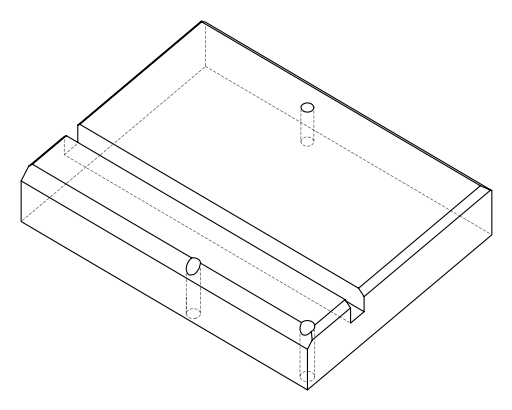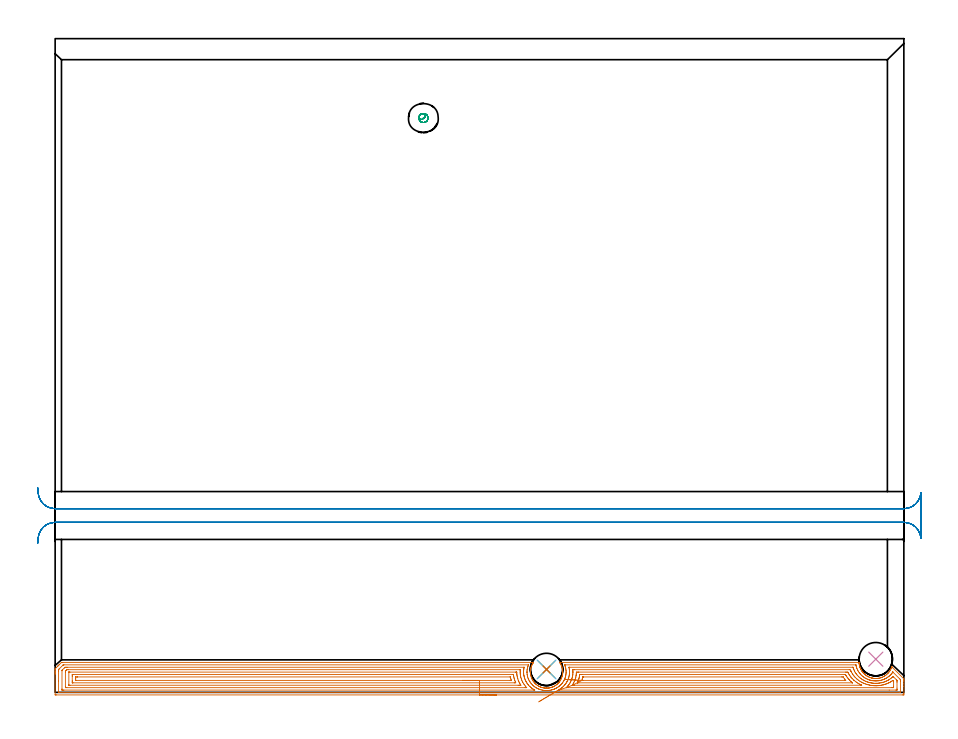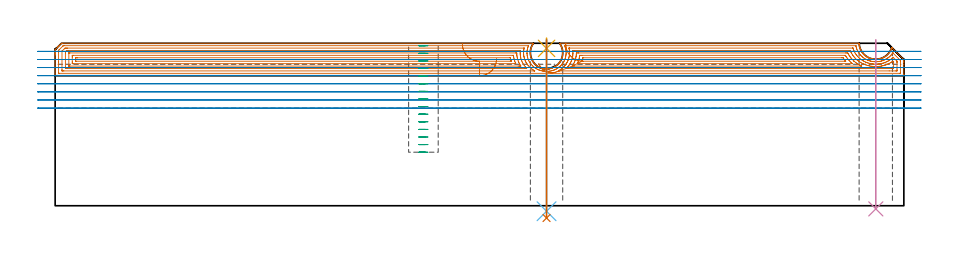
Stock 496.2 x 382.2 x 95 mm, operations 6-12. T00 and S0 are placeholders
(PLAN: 12 operations, 6 tool changes, 84.1 min)
(1 AREA_MILL | FG_CHAMFER_SURFACE | UGT0205_001 | 1.31 min | 542 mm3)
(2 AREA_MILL_1 | FG_CHAMFER_SURFACE_1 | UGT0205_001 | 2.55 min | 4220 mm3)
(3 AREA_MILL_2 | FG_CHAMFER_SURFACE_2 | UGT0205_001 | 19.89 min | 37548 mm3)
(4 AREA_MILL_3 | FG_CHAMFER_SURFACE_3 | UGT0205_001 | 4.23 min | 1739 mm3)
(5 AREA_MILL_4 | FG_CHAMFER_SURFACE_4 | UGT0205_001 | 8.44 min | 12048 mm3)
(6 AREA_MILL_5 | FG_CHAMFER_SURFACE_5 | UGT0205_001 | 27.28 min | 88875 mm3)
(7 MILL_RECTANGULAR_SLOT | SLOT_RECTANGULAR | UGT0201_094 | Follow Part, ap 5, ae 75% | 17.46 min | 526024 mm3)
(8 MILL_BLIND_HOLE_FROM_SOLID_MATERIAL | STEP1POCKET | NXT0201_011 | Spiral | 1.67 min | 14941 mm3)
(9 INDEXABLE_INSERT_DRILL_THROUGH_HOLE_FROM_SOLID | STEP1HOLE | NXT0302_010 | 0.4 min | 27796 mm3)
(10 SPOT_DRILL | STEP1HOLE_1 | NXT0321_9005460120000 | 0.05 min | 0 mm3)
(11 DRILL_THROUGH_HOLE_INTO_CENTER | STEP1HOLE_1 | NXT0301_065 | 0.4 min | 6186 mm3)
(12 DRILL_TO_ENLARGE_THROUGH_HOLE | STEP1HOLE_1 | UGT0301_257 | 0.42 min | 18792 mm3)
(TOOL UGT0205_001 | Chamfer Mill 20 x 3 x 45 deg. | D20 FL50 Z2)
(TOOL UGT0201_094 | End mill 20 mm | D20 FL38 Z4)
(TOOL NXT0201_011 | ENDMILL 12mm [2P460-1200-NA 1630] | D12 FL38 Z6)
(TOOL NXT0302_010 | Index. Insert Drill 19.5mm [880-D1950L25-05] | D19.5 PA176 FL98 Z2)
(TOOL NXT0321_9005460120000 | NC Spot Drill, 142deg, 12mm, Carbide, Uncoated | D12 PA142 FL30 Z2)
(TOOL NXT0301_065 | Carbide Drill 9.4mm [860.1-0940-075A1-MM 2214] | D9.4 PA140 FL98 Z2)
(TOOL UGT0301_257 | Twist Drill 18.9 mm | D18.9 PA118 FL135 Z2)
(OP 6 AREA_MILL_5)
G17 G21 G94 G90
T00 M6
G54
G17 G0 G90 X258.1 Y-1.5 S1061 M3
G43 Z105. H0
Z86.
G94 G1 X258.062 Z85.128 F250.
X257.948 Z84.264
X257.759 Z83.412
X257.497 Z82.58
X257.163 Z81.774
X256.76 Z81.
X256.292 Z80.264
X255.76 Z79.572
X255.171 Z78.929
X254.528 Z78.34
X253.836 Z77.808
X253.1 Z77.34
X252.326 Z76.937
X251.52 Z76.603
X250.688 Z76.341
X249.836 Z76.152
X248.972 Z76.038
X248.1 Z76.
X0.619
X0.312 Y-1.497 Z76.002
X0.01 Y-1.492 Z76.006
X0. Y-1.186 Z76.312
Y10.674 Z88.168
Y11.221 Z88.718
Y11.565 Z89.061
Y12.112 Z89.608
Y12.456 Z89.951
Y13.144 Z90.644
Y13.449 Z90.948
X0.006 Y13.793 Z91.292
X0.009 Y13.8 Z91.299
X0.172 Y13.971 Z91.471
X0.734 Y14.536 Z92.032
X1.329 Y15.13 Z92.629
X1.513 Y15.314 Z92.811
X1.625 Y15.427 Z92.924
X2.221 Y16.021 Z93.52
X2.406 Y16.207 Z93.705
X2.516 Y16.318 Z93.815
X3.567 Y17.367 Z94.867
X3.705 Y17.498 Z94.988
X4.193 Y17.5 Z95.
X279.37
X279.673 Y17.495 Z94.991
X279.63 Y17.417 Z94.914
X279.502 Y17.227 Z94.725
X279.358 Y17.015 Z94.515
X279.109 Y16.596 Z94.096
X278.871 Y16.156 Z93.656
X278.659 Y15.709 Z93.209
X278.465 Y15.251 Z92.751
X278.32 Y14.822 Z92.322
X278.188 Y14.38 Z91.88
X278.079 Y13.935 Z91.435
X277.993 Y13.493 Z90.993
X277.927 Y13.048 Z90.548
X277.884 Y12.605 Z90.105
X277.861 Y12.161 Z89.661
X277.859 Y11.717 Z89.217
X277.878 Y11.274 Z88.774
X277.918 Y10.83 Z88.33
X277.98 Y10.387 Z87.887
X278.063 Y9.942 Z87.442
X278.172 Y9.5 Z87.
X278.443 Y8.613 Z86.113
X278.465 Y8.548 Z86.048
X278.638 Y8.134 Z85.634
X278.828 Y7.726 Z85.226
X279.066 Y7.279 Z84.779
X279.323 Y6.839 Z84.339
X279.358 Y6.784 Z84.283
X279.37 Y6.767 Z84.266
X279.652 Y6.363 Z83.863
X279.963 Y5.953 Z83.45
X280.116 Y5.772 Z83.267
X280.251 Y5.609 Z83.107
X280.411 Y5.439 Z82.939
X280.511 Y5.333 Z82.832
X280.779 Y5.065 Z82.564
X280.96 Y4.897 Z82.397
X281.145 Y4.732 Z82.232
X281.495 Y4.451 Z81.948
X281.872 Y4.167 Z81.666
X282.037 Y4.056 Z81.554
X282.497 Y3.773 Z81.27
X282.901 Y3.544 Z81.043
X282.93 Y3.528 Z81.027
X283.409 Y3.292 Z80.789
X283.512 Y3.247 Z80.745
X283.615 Y3.202 Z80.701
X283.837 Y3.113 Z80.611
X284.268 Y2.958 Z80.457
X284.717 Y2.818 Z80.316
X284.731 Y2.815 Z80.313
X285.177 Y2.701 Z80.198
X285.393 Y2.655 Z80.155
X285.624 Y2.609 Z80.106
X285.945 Y2.557 Z80.057
X286.056 Y2.54 Z80.04
X286.503 Y2.493 Z79.99
X286.861 Y2.475 Z79.964
X286.966 Y2.466 Z79.962
X287.007 Y2.463 Z79.959
X287.061 Y2.46 Z79.957
X287.176 Y2.459 Z79.954
X287.272 Y2.458 Z79.953
X287.508 Y2.455
X287.582 Y2.458 Z79.957
X287.754 Y2.47 Z79.961
X287.843 Y2.474 Z79.966
X288.289 Y2.511 Z80.005
X288.304 Y2.513 Z80.007
X288.751 Y2.571 Z80.067
X289.135 Y2.637 Z80.137
X289.182 Y2.646 Z80.145
X289.63 Y2.748 Z80.247
X290.084 Y2.876 Z80.375
X290.303 Y2.95 Z80.449
X290.326 Y2.958 Z80.457
X290.524 Y3.027 Z80.522
X290.538 Y3.032 Z80.527
X290.827 Y3.142 Z80.64
X290.968 Y3.197 Z80.694
X291.086 Y3.247 Z80.744
X291.191 Y3.292 Z80.79
X291.529 Y3.455 Z80.955
X291.697 Y3.544 Z81.043
X291.861 Y3.631 Z81.129
X292.308 Y3.897 Z81.394
X292.683 Y4.138 Z81.636
X292.754 Y4.184 Z81.682
X293.206 Y4.536 Z82.035
X293.441 Y4.732 Z82.232
X293.648 Y4.904 Z82.403
X293.665 Y4.921 Z82.42
X293.82 Y5.065 Z82.564
X294.074 Y5.326 Z82.825
X294.187 Y5.442 Z82.942
X294.334 Y5.604 Z83.104
X294.485 Y5.772 Z83.268
X294.541 Y5.832 Z83.33
X294.559 Y5.854 Z83.352
X294.64 Y5.952 Z83.451
X294.967 Y6.391 Z83.89
X295.152 Y6.663 Z84.158
X295.274 Y6.84 Z84.337
X295.441 Y7.109 Z84.608
X295.768 Y7.726 Z85.226
X295.974 Y8.167 Z85.667
X296.152 Y8.613 Z86.113
X296.327 Y9.113 Z86.613
X296.433 Y9.5 Z87.
X296.537 Y9.942 Z87.442
X296.62 Y10.387 Z87.887
X296.681 Y10.83 Z88.33
X296.722 Y11.274 Z88.774
X296.741 Y11.717 Z89.217
X296.739 Y12.161 Z89.661
X296.716 Y12.605 Z90.105
X296.673 Y13.048 Z90.548
X296.607 Y13.493 Z90.993
X296.517 Y13.935 Z91.435
X296.327 Y14.688 Z92.188
X296.284 Y14.822 Z92.322
X296.123 Y15.268 Z92.768
X295.941 Y15.709 Z93.209
X295.729 Y16.156 Z93.656
X295.496 Y16.596 Z94.096
X295.434 Y16.707 Z94.207
X295.184 Y17.099 Z94.599
X295.005 Y17.363 Z94.863
X294.972 Y17.413 Z94.913
X294.937 Y17.478 Z94.972
X294.928 Y17.496 Z94.989
X295.005 Y17.5 Z95.
X469.671
X469.999 Y17.494 Z94.992
X470.017 Y17.39 Z94.887
X470.026 Y17.266 Z94.763
X470.043 Y17.04 Z94.538
X470.057 Y16.912 Z94.411
X470.092 Y16.597 Z94.096
X470.118 Y16.435 Z93.934
X470.163 Y16.153 Z93.651
X470.258 Y15.69 Z93.185
X470.359 Y15.293 Z92.787
X470.479 Y14.874 Z92.373
X470.54 Y14.709 Z92.208
X470.565 Y14.642 Z92.142
X470.663 Y14.378 Z91.875
X470.721 Y14.238 Z91.735
X470.79 Y14.07 Z91.569
X470.846 Y13.935 Z91.435
X470.863 Y13.9 Z91.4
X470.914 Y13.793 Z91.289
X471.058 Y13.489 Z90.988
X471.133 Y13.347 Z90.847
X471.29 Y13.049 Z90.547
X471.372 Y12.902 Z90.4
X471.458 Y12.767 Z90.265
X471.61 Y12.529 Z90.026
X471.756 Y12.315 Z89.813
X471.861 Y12.162 Z89.66
X471.975 Y12.01 Z89.509
X472.059 Y11.898 Z89.397
X472.265 Y11.639 Z89.139
X472.331 Y11.565 Z89.065
X472.587 Y11.274 Z88.773
X472.867 Y10.983 Z88.482
X473.158 Y10.7 Z88.199
X473.245 Y10.624 Z88.123
X473.515 Y10.387 Z87.887
X473.608 Y10.312 Z87.812
X473.78 Y10.173 Z87.672
X473.841 Y10.127 Z87.625
X473.904 Y10.08 Z87.576
X474.02 Y9.99 Z87.49
X474.051 Y9.966 Z87.466
X474.4 Y9.729 Z87.226
X474.756 Y9.501 Z86.999
X474.782 Y9.485 Z86.984
X474.945 Y9.392 Z86.891
X475.388 Y9.16 Z86.657
X475.479 Y9.117 Z86.613
X475.838 Y8.944 Z86.443
X476.15 Y8.815 Z86.313
X476.223 Y8.787 Z86.281
X476.255 Y8.773 Z86.268
X476.337 Y8.743 Z86.239
X476.521 Y8.675 Z86.169
X476.731 Y8.596 Z86.094
X476.819 Y8.57 Z86.068
X477.176 Y8.464 Z85.963
X477.322 Y8.427 Z85.926
X477.624 Y8.351 Z85.848
X477.712 Y8.334 Z85.83
X477.887 Y8.297 Z85.796
X478.07 Y8.26 Z85.759
X478.181 Y8.243 Z85.742
X478.517 Y8.192 Z85.687
X478.606 Y8.184 Z85.676
X478.963 Y8.143 Z85.638
X479.094 Y8.136 Z85.628
X479.208 Y8.127 Z85.622
X479.254 Y8.125 Z85.618
X479.41 Y8.113 Z85.61
X479.745 Y8.105 Z85.599
X480.08 Y8.109 Z85.606
X480.149 Y8.111 Z85.608
X480.303 Y8.118 Z85.614
X480.392 Y8.126 Z85.62
X480.664 Y8.145 Z85.645
X480.75 Y8.152 Z85.652
X481.196 Y8.206 Z85.706
X481.286 Y8.222 Z85.721
X481.644 Y8.282 Z85.782
X482.089 Y8.38 Z85.875
X482.508 Y8.491 Z85.985
X482.626 Y8.527 Z86.02
X482.84 Y8.588 Z86.088
X482.86 Y8.594 Z86.094
X482.923 Y8.614 Z86.112
X482.982 Y8.636 Z86.132
X483.073 Y8.672 Z86.165
X483.343 Y8.774 Z86.271
X483.431 Y8.808 Z86.304
X483.875 Y8.995 Z86.495
X484.325 Y9.217 Z86.715
X484.413 Y9.265 Z86.762
X484.769 Y9.456 Z86.954
X484.846 Y9.501 Z86.999
X485.258 Y9.77 Z87.268
X485.276 Y9.782 Z87.281
X485.34 Y9.827 Z87.326
X485.662 Y10.054 Z87.552
X486.082 Y10.388 Z87.886
X486.555 Y10.807 Z88.306
X487.008 Y11.275 Z88.772
X487.093 Y11.373 Z88.869
X487.215 Y11.51 Z89.01
X487.263 Y11.565 Z89.065
X487.448 Y11.777 Z89.276
X487.737 Y12.162 Z89.66
X488.034 Y12.601 Z90.1
X488.311 Y13.049 Z90.547
X488.341 Y13.1 Z90.599
X488.433 Y13.278 Z90.778
X488.556 Y13.515 Z91.014
X488.754 Y13.935 Z91.435
X488.878 Y14.234 Z91.734
X488.937 Y14.376 Z91.876
X489.105 Y14.836 Z92.335
X489.142 Y14.922 Z92.422
X489.154 Y14.943 Z92.442
X489.327 Y14.774 Z92.271
X489.417 Y14.684 Z92.182
X496.1 Y8. Z85.498
X496.19 Y7.908 Z85.404
X496.2 Y7.656 Z85.155
Y6.906 Z84.405
Y6.218 Z83.713
Y4.982 Z82.479
Y3.544 Z81.04
Y-0.638 Z76.859
X496.198 Y-0.912 Z76.585
X496.193 Y-1.492 Z76.006
X496.164 Y-1.493 Z76.004
X495.581 Y-1.5 Z76.
X248.1
Y-0.086 Z77.414
X2.406 Y-0.085 Z77.415
X2.341 Y-0.084 Z77.416
X2.211 Y-0.08 Z77.42
X2.01 Y-0.072 Z77.428
X2.008 Y-0.021 Z77.479
X2.001 Y0.383 Z77.883
X2. Y6.623 Z84.123
X2.001 Y12.456 Z89.956
X2.002 Y12.859 Z90.359
X2.01 Y13.347 Z90.847
X2.204 Y13.549 Z91.049
X2.406 Y13.756 Z91.256
X4.432 Y15.782 Z93.282
X4.675 Y16.021 Z93.521
X4.723 Y16.063 Z93.563
X4.744 Y16.079 Z93.579
X4.826 Y16.082 Z93.582
X4.956 Y16.085 Z93.585
X5.021 Y16.086 Z93.586
X5.086
X276.625 Y16.085 Z93.585
X276.69 Y16.084 Z93.584
X276.71 Y16.082 Z93.582
X276.717 Y16.081 Z93.581
X276.709 Y16.045 Z93.545
X276.703 Y16.021 Z93.521
X276.456 Y15.363 Z92.863
X276.378 Y15.13 Z92.63
X276.245 Y14.683 Z92.183
X276.134 Y14.238 Z91.738
X276.075 Y13.961 Z91.461
X275.968 Y13.347 Z90.847
X275.946 Y13.198 Z90.698
X275.879 Y12.456 Z89.956
X275.874 Y12.378 Z89.878
X275.87 Y11.565 Z89.065
X275.871 Y11.49 Z88.99
X275.941 Y10.674 Z88.174
X275.957 Y10.513 Z88.013
X276.085 Y9.782 Z87.282
X276.171 Y9.409 Z86.909
X276.322 Y8.891 Z86.391
X276.556 Y8.134 Z85.634
X276.61 Y8. Z85.5
X276.69 Y7.811 Z85.311
X277.03 Y7.109 Z84.609
X277.439 Y6.361 Z83.861
X277.529 Y6.218 Z83.718
X277.583 Y6.135 Z83.635
X278.179 Y5.326 Z82.826
X278.477 Y4.964 Z82.464
X278.971 Y4.435 Z81.935
X279.37 Y4.05 Z81.55
X279.641 Y3.811 Z81.311
X279.971 Y3.544 Z81.044
X280.264 Y3.318 Z80.818
X280.457 Y3.177 Z80.677
X280.976 Y2.833 Z80.333
X281.157 Y2.721 Z80.221
X281.183 Y2.706 Z80.206
X281.277 Y2.653 Z80.153
X281.778 Y2.38 Z79.88
X282.05 Y2.244 Z79.744
X282.332 Y2.107 Z79.607
X282.802 Y1.904 Z79.404
X282.944 Y1.85 Z79.35
X283.19 Y1.762 Z79.262
X283.837 Y1.554 Z79.054
X284.129 Y1.471 Z78.971
X284.731 Y1.326 Z78.826
X284.938 Y1.283 Z78.783
X285.464 Y1.191 Z78.691
X285.624 Y1.166 Z78.666
X286.295 Y1.092 Z78.592
X286.518 Y1.078 Z78.578
X287.232 Y1.049 Z78.549
X287.411 Y1.047 Z78.547
X288.1 Y1.074 Z78.574
X288.304 Y1.089 Z78.589
X288.419 Y1.099 Z78.599
X289.045 Y1.176 Z78.676
X289.198 Y1.197 Z78.697
X289.678 Y1.282 Z78.782
X290.091 Y1.374 Z78.874
X290.403 Y1.451 Z78.951
X290.985 Y1.619 Z79.119
X291.094 Y1.653 Z79.153
X291.415 Y1.762 Z79.262
X291.804 Y1.91 Z79.41
X291.878 Y1.94 Z79.44
X292.374 Y2.158 Z79.658
X292.772 Y2.355 Z79.855
X292.967 Y2.458 Z79.958
X293.318 Y2.653 Z80.153
X293.536 Y2.782 Z80.282
X293.665 Y2.862 Z80.362
X294.078 Y3.132 Z80.632
X294.559 Y3.486 Z80.986
X294.591 Y3.511 Z81.011
X294.632 Y3.544 Z81.044
X295.076 Y3.919 Z81.419
X295.452 Y4.255 Z81.755
X295.543 Y4.344 Z81.844
X295.631 Y4.435 Z81.935
X295.974 Y4.806 Z82.306
X296.345 Y5.216 Z82.716
X296.395 Y5.277 Z82.777
X296.432 Y5.326 Z82.826
X296.77 Y5.794 Z83.294
X297.06 Y6.218 Z83.718
X297.239 Y6.494 Z83.994
X297.456 Y6.892 Z84.392
X297.567 Y7.109 Z84.609
X297.753 Y7.487 Z84.987
X297.979 Y8. Z85.5
X298.025 Y8.107 Z85.607
X298.132 Y8.387 Z85.887
X298.259 Y8.765 Z86.265
X298.295 Y8.891 Z86.391
X298.444 Y9.471 Z86.971
X298.515 Y9.782 Z87.282
X298.595 Y10.212 Z87.712
X298.659 Y10.674 Z88.174
X298.692 Y11.006 Z88.506
X298.725 Y11.565 Z89.065
X298.731 Y11.858 Z89.358
X298.715 Y12.456 Z89.956
X298.695 Y12.786 Z90.286
X298.629 Y13.347 Z90.847
X298.554 Y13.818 Z91.318
X298.462 Y14.238 Z91.738
X298.279 Y14.983 Z92.483
X298.231 Y15.13 Z92.63
X298.132 Y15.417 Z92.917
X297.905 Y16.021 Z93.521
X297.885 Y16.079 Z93.579
X298.002 Y16.083 Z93.583
X298.068 Y16.085 Z93.585
X467.884 Y16.086 Z93.586
X467.949 Y16.085 Z93.585
X468.079 Y16.081 Z93.581
X468.153 Y16.078 Z93.578
X468.159 Y16.06 Z93.56
X468.169 Y16.021 Z93.521
X468.247 Y15.659 Z93.159
X468.378 Y15.13 Z92.63
X468.577 Y14.439 Z91.939
X468.65 Y14.238 Z91.738
X468.778 Y13.902 Z91.402
X469.026 Y13.347 Z90.847
X469.248 Y12.878 Z90.378
X469.481 Y12.456 Z89.956
X469.671 Y12.138 Z89.638
X470.058 Y11.565 Z89.065
X470.565 Y10.908 Z88.408
X470.771 Y10.674 Z88.174
X471.103 Y10.315 Z87.815
X471.458 Y9.957 Z87.457
X471.647 Y9.782 Z87.282
X472.025 Y9.454 Z86.954
X472.352 Y9.192 Z86.692
X472.76 Y8.891 Z86.391
X473.245 Y8.569 Z86.069
X473.495 Y8.411 Z85.911
X474.024 Y8.114 Z85.614
X474.165 Y8.04 Z85.54
X474.245 Y8. Z85.5
X474.781 Y7.751 Z85.251
X475.032 Y7.646 Z85.146
X475.62 Y7.413 Z84.913
X475.925 Y7.304 Z84.804
X475.984 Y7.284 Z84.784
X476.033 Y7.27 Z84.77
X476.599 Y7.109 Z84.609
X476.819 Y7.053 Z84.553
X476.892 Y7.036 Z84.536
X477.712 Y6.874 Z84.374
X477.992 Y6.83 Z84.33
X478.606 Y6.756 Z84.256
X478.99 Y6.726 Z84.226
X479.499 Y6.701 Z84.201
X479.912 Y6.697 Z84.197
X480.392 Y6.71 Z84.21
X480.926 Y6.75 Z84.25
X481.286 Y6.789 Z84.289
X481.571 Y6.824 Z84.324
X482.179 Y6.927 Z84.427
X482.33 Y6.958 Z84.458
X483. Y7.109 Z84.609
X483.099 Y7.135 Z84.635
X483.602 Y7.288 Z84.788
X483.966 Y7.41 Z84.91
X484.393 Y7.574 Z85.074
X484.86 Y7.771 Z85.271
X485.018 Y7.842 Z85.342
X485.349 Y8. Z85.5
X485.617 Y8.136 Z85.636
X485.671 Y8.165 Z85.665
X485.753 Y8.21 Z85.71
X486.186 Y8.46 Z85.96
X486.646 Y8.755 Z86.255
X486.728 Y8.81 Z86.31
X486.841 Y8.891 Z86.391
X487.24 Y9.19 Z86.69
X487.54 Y9.427 Z86.927
X487.733 Y9.59 Z87.09
X487.95 Y9.782 Z87.282
X488.2 Y10.015 Z87.515
X488.433 Y10.247 Z87.747
X488.64 Y10.467 Z87.967
X488.826 Y10.674 Z88.174
X489.058 Y10.942 Z88.442
X489.327 Y11.268 Z88.768
X489.454 Y11.438 Z88.938
X489.545 Y11.565 Z89.065
X489.698 Y11.783 Z89.283
X489.719 Y11.813 Z89.313
X489.742 Y11.844 Z89.344
X489.763 Y11.866 Z89.366
X489.768 Y11.87 Z89.37
X489.782 Y11.858 Z89.358
X490.084 Y11.565 Z89.065
X493.65 Y8. Z85.5
X493.794 Y7.855 Z85.355
X494.159 Y7.479 Z84.979
X494.19 Y7.422 Z84.922
X494.194 Y7.352 Z84.852
X494.198 Y7.244 Z84.744
X494.199 Y7.109 Z84.609
X494.2 Y6.704 Z84.204
Y0.466 Z77.966
X494.196 Y-0.021 Z77.479
X494.193 Y-0.07 Z77.43
X494.192 Y-0.077 Z77.423
X494.141 Y-0.081 Z77.419
X494.055 Y-0.084 Z77.416
X493.924 Y-0.085 Z77.415
X493.859 Y-0.086 Z77.414
X248.1
Y1.328 Z78.828
X5.086 Y1.329 Z78.829
X4.626 Y1.33 Z78.83
X4.193 Y1.333 Z78.833
X4.05 Y1.335 Z78.835
X4.01 Y1.344 Z78.844
X4.006 Y1.441 Z78.941
X4.002 Y1.569 Z79.069
X4.001 Y1.762 Z79.262
X4. Y1.954 Z79.454
X4.001 Y12.647 Z90.147
X4.007 Y12.841 Z90.341
X4.01 Y12.894 Z90.394
X4.027 Y12.917 Z90.417
X4.069 Y12.964 Z90.464
X4.193 Y13.093 Z90.593
X5.339 Y14.238 Z91.738
X5.662 Y14.555 Z92.055
X5.77 Y14.659 Z92.159
X5.98 Y14.665 Z92.165
X6.441 Y14.669 Z92.169
X6.873 Y14.671 Z92.171
X7.333 Y14.672 Z92.172
X274.01 Y14.671 Z92.171
X274.154 Y14.67 Z92.17
X274.178 Y14.668 Z92.168
X274.183 Y14.667 Z92.167
Y14.642 Z92.142
X274.087 Y14.161 Z91.661
X274.01 Y13.719 Z91.219
X273.959 Y13.398 Z90.898
X273.954 Y13.347 Z90.847
X273.886 Y12.579 Z90.079
X273.882 Y12.456 Z89.956
X273.87 Y11.704 Z89.204
X273.875 Y11.565 Z89.065
X273.923 Y10.76 Z88.26
X273.933 Y10.674 Z88.174
X274.01 Y10.093 Z87.593
X274.062 Y9.782 Z87.282
X274.074 Y9.718 Z87.218
X274.183 Y9.257 Z86.757
X274.28 Y8.891 Z86.391
X274.384 Y8.518 Z86.018
X274.555 Y8. Z85.5
X274.644 Y7.734 Z85.234
X274.903 Y7.126 Z84.626
X274.918 Y7.094 Z84.594
X275.211 Y6.517 Z84.017
X275.378 Y6.218 Z83.718
X275.796 Y5.507 Z83.007
X275.922 Y5.326 Z82.826
X276.245 Y4.879 Z82.379
X276.595 Y4.435 Z81.935
X276.69 Y4.32 Z81.82
X277.415 Y3.544 Z81.044
X277.583 Y3.378 Z80.878
X277.964 Y3.029 Z80.529
X278.408 Y2.653 Z80.153
X278.477 Y2.596 Z80.096
X278.725 Y2.405 Z79.905
X279.37 Y1.964 Z79.464
X279.685 Y1.762 Z79.262
X280.264 Y1.413 Z78.913
X280.356 Y1.354 Z78.854
X280.386 Y1.333 Z78.833
X280.367 Y1.332 Z78.832
X280.34 Y1.33 Z78.83
X280.264 Y1.329 Z78.829
X279.804 Y1.328 Z78.828
X248.1
Y2.743 Z80.243
X6.783
X6.058 Y2.749 Z80.249
X6.021
X6.01 Y2.783 Z80.283
X6.006 Y2.888 Z80.388
X6.002 Y3.1 Z80.6
X6. Y3.524 Z81.024
Y11.545 Z89.045
X6.008 Y12.428 Z89.928
X6.015 Y12.456 Z89.956
X6.44 Y12.888 Z90.388
X6.585 Y13.034 Z90.534
X6.704 Y13.148 Z90.648
X6.784 Y13.223 Z90.723
X6.827 Y13.251 Z90.751
X6.873 Y13.253 Z90.753
X6.965 Y13.255 Z90.755
X7.767 Y13.257 Z90.757
X7.857
X271.42
X271.743 Y13.253 Z90.753
X271.904 Y13.25 Z90.75
X271.928 Y13.245 Z90.745
X271.929 Y13.22 Z90.72
X271.928 Y13.178 Z90.678
X271.9 Y12.778 Z90.278
X271.884 Y12.456 Z89.956
X271.873 Y11.914 Z89.414
X271.875 Y11.565 Z89.065
X271.907 Y10.988 Z88.488
X271.935 Y10.674 Z88.174
X272.02 Y9.985 Z87.485
X272.057 Y9.782 Z87.282
X272.223 Y8.938 Z86.438
X272.24 Y8.874 Z86.374
X272.505 Y8. Z85.5
X272.633 Y7.591 Z85.091
X272.825 Y7.109 Z84.609
X273.116 Y6.455 Z83.955
X273.233 Y6.218 Z83.718
X273.349 Y5.986 Z83.486
X273.738 Y5.326 Z82.826
X274.01 Y4.876 Z82.376
X274.33 Y4.435 Z81.935
X274.903 Y3.677 Z81.177
X275.014 Y3.544 Z81.044
X275.699 Y2.75 Z80.25
X274.903 Y2.743 Z80.243
X274.813
X248.1
Y4.157 Z81.657
X8.66
X8.042 Y4.16 Z81.66
X8.018 Y4.163 Z81.663
X8.01 Y4.167 Z81.667
X8.004 Y4.199 Z81.699
X8.001 Y4.435 Z81.935
Y11.729 Z89.229
X8.003 Y11.812 Z89.312
X8.006 Y11.831 Z89.331
X8.009 Y11.836 Z89.336
X8.023 Y11.838 Z89.338
X8.102 Y11.841 Z89.341
X8.381 Y11.843 Z89.343
X8.66
X269.264
X269.542 Y11.841 Z89.341
X269.821 Y11.838 Z89.338
X269.851 Y11.837 Z89.337
X269.857 Y11.816 Z89.316
X269.862 Y11.759 Z89.259
X269.867 Y11.672 Z89.172
X269.871 Y11.565 Z89.065
X269.889 Y11.219 Z88.719
X269.932 Y10.674 Z88.174
X269.979 Y10.238 Z87.738
X270.044 Y9.782 Z87.282
X270.156 Y9.171 Z86.671
X270.217 Y8.891 Z86.391
X270.26 Y8.707 Z86.207
X270.436 Y8.059 Z85.559
X270.453 Y8. Z85.5
X270.46 Y7.975 Z85.475
X270.751 Y7.109 Z84.609
X270.952 Y6.594 Z84.094
X271.126 Y6.218 Z83.718
X271.329 Y5.786 Z83.286
X271.578 Y5.326 Z82.826
X271.813 Y4.917 Z82.417
X272.096 Y4.435 Z81.935
X272.223 Y4.223 Z81.723
X272.254 Y4.164 Z81.664
X272.223 Y4.163 Z81.663
X271.607 Y4.158 Z81.658
X271.329 Y4.157 Z81.657
X270.715
X248.1
Y5.571 Z83.071
X10.447 Y5.572 Z83.072
X10.2 Y5.573 Z83.073
X10.072 Y5.576 Z83.076
X10.015 Y5.578 Z83.078
X10.01 Y5.609 Z83.109
X10.003 Y5.769 Z83.269
X10.001 Y6.218 Z83.718
X10. Y6.663 Z84.163
Y9.337 Z86.837
Y9.782 Z87.282
X10.002 Y10.226 Z87.726
X10.008 Y10.376 Z87.876
X10.011 Y10.422 Z87.922
X10.043 Y10.424 Z87.924
X10.123 Y10.426 Z87.926
X10.447 Y10.428 Z87.928
X10.692 Y10.429 Z87.929
X267.756 Y10.428 Z87.928
X267.848 Y10.427 Z87.927
X267.904 Y10.425 Z87.925
X267.928 Y10.423 Z87.923
X267.941 Y10.367 Z87.867
X267.994 Y10.02 Z87.52
X268.031 Y9.782 Z87.282
X268.084 Y9.455 Z86.955
X268.199 Y8.891 Z86.391
X268.325 Y8.324 Z85.824
X268.419 Y8. Z85.5
X268.649 Y7.233 Z84.733
X268.689 Y7.109 Z84.609
X268.709 Y7.049 Z84.549
X269.031 Y6.218 Z83.718
X269.29 Y5.578 Z83.078
X268.649 Y5.573 Z83.073
X268.403 Y5.572 Z83.072
X248.1 Y5.571 Z83.071
Y6.985 Z84.485
X12.234 Y6.986 Z84.486
X12.11 Y6.988 Z84.488
X12.029 Y6.991 Z84.491
X12.009 Y6.993 Z84.493
X12.006 Y7.004 Z84.504
X12.003 Y7.031 Z84.531
X12.001 Y7.109 Z84.609
Y8.233 Z85.733
X12.008 Y8.891 Z86.391
X12.01 Y9.001 Z86.501
X12.117 Y9.008 Z86.508
X12.234 Y9.011 Z86.511
X13.004 Y9.015 Z86.515
X13.127
X265.969 Y9.014 Z86.514
X266.092 Y9.012 Z86.512
X266.126 Y9.009 Z86.509
X266.138 Y9.006 Z86.506
X266.143 Y8.998 Z86.498
X266.156 Y8.954 Z86.454
X266.17 Y8.891 Z86.391
X266.225 Y8.635 Z86.135
X266.381 Y8. Z85.5
X266.543 Y7.427 Z84.927
X266.639 Y7.109 Z84.609
X266.664 Y7.021 Z84.521
X266.668 Y6.999 Z84.499
Y6.994 Z84.494
X266.628 Y6.992 Z84.492
X266.464 Y6.988 Z84.488
X266.216 Y6.986 Z84.486
X266.092 Y6.985 Z84.485
X248.1
X247.228 Z84.523
X246.364 Z84.637
X245.512 Z84.826
X244.68 Z85.088
X243.874 Z85.422
X243.1 Z85.825
X242.364 Z86.294
X241.672 Z86.825
X241.029 Z87.414
X240.44 Z88.057
X239.908 Z88.75
X239.44 Z89.485
X239.037 Z90.259
X238.703 Z91.065
X238.441 Z91.897
X238.252 Z92.749
X238.138 Z93.614
X238.1 Z94.485
G0 Z105.
X282.687 Y-5.566
Z83.176
G1 X283.057 Y-5.344 Z82.418
X283.483 Y-5.089 Z81.7
X283.961 Y-4.803 Z81.029
X284.488 Y-4.488 Z80.409
X285.058 Y-4.146 Z79.844
X285.669 Y-3.781 Z79.34
X286.315 Y-3.394 Z78.9
X286.992 Y-2.989 Z78.527
X287.694 Y-2.569 Z78.224
X288.416 Y-2.137 Z77.993
X289.152 Y-1.696 Z77.837
X289.898 Y-1.25 Z77.756
X290.646 Y-0.802 Z77.752
X291.392 Y-0.355 Z77.823
X292.13 Y0.086 Z77.97
X292.854 Y0.52 Z78.191
X293.559 Y0.942 Z78.485
X294.239 Y1.349 Z78.849
X294.697 Y1.623 Z79.123
X294.924 Y1.762 Z79.262
X295.245 Y1.968 Z79.468
X295.452 Y2.105 Z79.605
X295.767 Y2.338 Z79.838
X296.183 Y2.653 Z80.153
X296.273 Y2.725 Z80.225
X296.345 Y2.785 Z80.285
X296.752 Y3.139 Z80.639
X297.193 Y3.544 Z81.044
X297.216 Y3.566 Z81.066
X297.239 Y3.589 Z81.089
X297.646 Y4.029 Z81.529
X298.013 Y4.435 Z81.935
X298.068 Y4.499 Z81.999
X298.132 Y4.577 Z82.077
X298.449 Y5.01 Z82.51
X298.675 Y5.326 Z82.826
X298.817 Y5.534 Z83.034
X299.026 Y5.851 Z83.351
X299.16 Y6.084 Z83.584
X299.232 Y6.218 Z83.718
X299.467 Y6.668 Z84.168
X299.682 Y7.109 Z84.609
X299.757 Y7.27 Z84.77
X299.919 Y7.642 Z85.142
X300.018 Y7.902 Z85.402
X300.052 Y8. Z85.5
X300.241 Y8.57 Z86.07
X300.328 Y8.891 Z86.391
X300.425 Y9.277 Z86.777
X300.532 Y9.782 Z87.282
X300.577 Y10.018 Z87.518
X300.667 Y10.674 Z88.174
X300.682 Y10.804 Z88.304
X300.73 Y11.565 Z89.065
X300.734 Y11.644 Z89.144
X300.721 Y12.456 Z89.956
X300.718 Y12.551 Z90.051
X300.638 Y13.347 Z90.847
X300.615 Y13.545 Z91.045
X300.485 Y14.238 Z91.738
X300.407 Y14.643 Z92.143
X300.414 Y14.665 Z92.165
X300.434 Y14.667 Z92.167
X300.487 Y14.67 Z92.17
X300.595 Y14.671 Z92.171
X300.813 Y14.672 Z92.172
X466.242 Y14.671 Z92.171
X466.358 Y14.67 Z92.17
X466.434 Y14.667 Z92.167
X466.45 Y14.665 Z92.165
X466.458 Y14.652 Z92.152
X466.473 Y14.616 Z92.116
X466.598 Y14.238 Z91.738
X466.876 Y13.462 Z90.962
X466.925 Y13.347 Z90.847
X466.991 Y13.195 Z90.695
X467.346 Y12.456 Z89.956
X467.763 Y11.686 Z89.186
X467.839 Y11.565 Z89.065
X467.884 Y11.493 Z88.993
X468.221 Y11.004 Z88.504
X468.468 Y10.674 Z88.174
X468.778 Y10.271 Z87.771
X469.206 Y9.782 Z87.282
X469.671 Y9.297 Z86.797
X470.094 Y8.891 Z86.391
X470.565 Y8.487 Z85.987
X471.197 Y8. Z85.5
X471.458 Y7.816 Z85.316
X472.022 Y7.437 Z84.937
X472.352 Y7.247 Z84.747
X472.602 Y7.109 Z84.609
X473.245 Y6.778 Z84.278
X473.87 Y6.485 Z83.985
X474.138 Y6.376 Z83.876
X474.545 Y6.218 Z83.718
X475.032 Y6.043 Z83.543
X475.289 Y5.961 Z83.461
X475.925 Y5.783 Z83.283
X476.496 Y5.648 Z83.148
X476.819 Y5.582 Z83.082
X477.179 Y5.511 Z83.011
X477.597 Y5.441 Z82.941
X477.712 Y5.426 Z82.926
X478.599 Y5.326 Z82.826
X478.606
X479.499 Y5.282 Z82.782
X479.545 Y5.281 Z82.781
X479.971 Y5.283 Z82.783
X480.392 Y5.289 Z82.789
X480.428 Y5.291 Z82.791
X480.999 Y5.326 Z82.826
X481.263 Y5.35 Z82.85
X481.286 Y5.352 Z82.852
X482.054 Y5.451 Z82.951
X482.179 Y5.471 Z82.971
X482.814 Y5.585 Z83.085
X483.073 Y5.643 Z83.143
X483.539 Y5.752 Z83.252
X483.966 Y5.865 Z83.365
X484.24 Y5.944 Z83.444
X484.86 Y6.141 Z83.641
X484.917 Y6.161 Z83.661
X485.067 Y6.218 Z83.718
X485.753 Y6.501 Z84.001
X486.174 Y6.689 Z84.189
X486.646 Y6.92 Z84.42
X486.772 Y6.984 Z84.484
X487.005 Y7.109 Z84.609
X487.345 Y7.303 Z84.803
X487.54 Y7.419 Z84.919
X487.892 Y7.649 Z85.149
X488.433 Y8.018 Z85.518
X488.924 Y8.401 Z85.901
X489.327 Y8.732 Z86.232
X489.412 Y8.806 Z86.306
X489.507 Y8.891 Z86.391
X489.878 Y9.233 Z86.733
X489.902 Y9.255 Z86.755
X489.916 Y9.265 Z86.765
X489.918 Y9.266 Z86.766
X489.941 Y9.248 Z86.748
X490.128 Y9.07 Z86.57
X490.22 Y8.98 Z86.48
X492.007 Y7.193 Z84.693
X492.087 Y7.109 Z84.609
X492.168 Y7.021 Z84.521
X492.19 Y6.963 Z84.463
X492.196 Y6.92 Z84.42
X492.2 Y6.218 Z83.718
Y6.025 Z83.525
Y2.46 Z79.96
X492.199 Y1.762 Z79.262
X492.198 Y1.569 Z79.069
X492.194 Y1.441 Z78.941
X492.19 Y1.344 Z78.844
X492.15 Y1.335 Z78.835
X492.007 Y1.333 Z78.833
X491.547 Y1.33 Z78.83
X487.643 Y1.328 Z78.828
X294.992 Y1.329 Z78.829
X294.726 Y1.332 Z78.832
X294.559 Y1.336 Z78.836
X294.239 Y1.349 Z78.849
X298.859 Y2.75 Z80.25
X298.864 Y2.757 Z80.257
X298.89 Y2.788 Z80.288
X299.318 Y3.252 Z80.752
X299.581 Y3.544 Z81.044
X299.738 Y3.725 Z81.225
X299.919 Y3.944 Z81.444
X300.129 Y4.226 Z81.726
X300.281 Y4.435 Z81.935
X300.499 Y4.748 Z82.248
X300.813 Y5.209 Z82.709
X300.858 Y5.281 Z82.781
X300.884 Y5.326 Z82.826
X301.174 Y5.857 Z83.357
X301.363 Y6.218 Z83.718
X301.477 Y6.446 Z83.946
X301.706 Y6.934 Z84.434
X301.758 Y7.057 Z84.557
X301.779 Y7.109 Z84.609
X302.003 Y7.704 Z85.204
X302.104 Y8. Z85.5
X302.224 Y8.374 Z85.874
X302.362 Y8.891 Z86.391
X302.409 Y9.081 Z86.581
X302.558 Y9.782 Z87.282
X302.565 Y9.817 Z87.317
X302.599 Y10.053 Z87.553
X302.669 Y10.604 Z88.104
X302.675 Y10.674 Z88.174
X302.725 Y11.439 Z88.939
X302.727 Y11.565 Z89.065
X302.724 Y12.331 Z89.831
X302.718 Y12.456 Z89.956
X302.671 Y13.178 Z90.678
Y13.233 Z90.733
X302.673 Y13.251 Z90.751
X302.695 Y13.252 Z90.752
X303.493 Y13.257 Z90.757
X303.583
X464.311
X464.402 Y13.256 Z90.756
X464.796 Y13.25 Z90.75
X465.204 Y12.507 Z90.007
X465.229 Y12.456 Z89.956
X465.251 Y12.41 Z89.91
X465.532 Y11.854 Z89.354
X465.692 Y11.565 Z89.065
X466.098 Y10.863 Z88.363
X466.222 Y10.674 Z88.174
X466.481 Y10.291 Z87.791
X466.871 Y9.782 Z87.282
X466.991 Y9.63 Z87.13
X467.644 Y8.891 Z86.391
X467.884 Y8.641 Z86.141
X468.542 Y8. Z85.5
X468.778 Y7.794 Z85.294
X469.154 Y7.482 Z84.982
X469.627 Y7.109 Z84.609
X469.671 Y7.075 Z84.575
X469.805 Y6.976 Z84.476
X470.565 Y6.472 Z83.972
X470.978 Y6.218 Z83.718
X471.458 Y5.952 Z83.452
X472.027 Y5.65 Z83.15
X472.352 Y5.497 Z82.997
X472.728 Y5.326 Z82.826
X473.245 Y5.113 Z82.613
X473.602 Y4.971 Z82.471
X474.138 Y4.778 Z82.278
X474.932 Y4.535 Z82.035
X475.032 Y4.507 Z82.007
X475.298 Y4.435 Z81.935
X475.925 Y4.292 Z81.792
X476.108 Y4.253 Z81.753
X476.819 Y4.119 Z81.619
X477.197 Y4.058 Z81.558
X477.712 Y3.999 Z81.499
X478.203 Y3.945 Z81.445
X478.606 Y3.915 Z81.415
X479.157 Y3.886 Z81.386
X479.499 Y3.872 Z81.372
X480.065 Y3.871 Z81.371
X480.392 Y3.88 Z81.38
X480.921 Y3.908 Z81.408
X481.286 Y3.933 Z81.433
X481.743 Y3.979 Z81.479
X482.179 Y4.032 Z81.532
X482.536 Y4.079 Z81.579
X483.073 Y4.172 Z81.672
X483.296 Y4.212 Z81.712
X483.966 Y4.357 Z81.857
X484.03 Y4.371 Z81.871
X484.292 Y4.435 Z81.935
X484.737 Y4.557 Z82.057
X484.86 Y4.593 Z82.093
X485.417 Y4.77 Z82.27
X485.753 Y4.88 Z82.38
X486.077 Y5.003 Z82.503
X486.646 Y5.227 Z82.727
X486.717 Y5.256 Z82.756
X486.881 Y5.326 Z82.826
X487.331 Y5.535 Z83.035
X487.54 Y5.636 Z83.136
X487.926 Y5.833 Z83.333
X488.433 Y6.103 Z83.603
X488.507 Y6.144 Z83.644
X488.632 Y6.218 Z83.718
X489.058 Y6.486 Z83.986
X489.327 Y6.66 Z84.16
X489.595 Y6.841 Z84.341
X489.679 Y6.898 Z84.398
X489.735 Y6.935 Z84.435
X489.769 Y6.954 Z84.454
X489.78 Y6.959 Z84.459
X489.804 Y6.938 Z84.438
X490.007 Y6.738 Z84.238
X490.119 Y6.624 Z84.124
X490.19 Y6.549 Z84.049
X490.2 Y6.218 Z83.718
Y3.544 Z81.044
X490.198 Y3.1 Z80.6
X490.194 Y2.888 Z80.388
X490.19 Y2.783 Z80.283
X490.179 Y2.749 Z80.249
X489.327 Y2.743 Z80.243
X299.17
X299.026 Y2.744 Z80.244
X298.933 Y2.746 Z80.246
X298.859 Y2.75 Z80.25
X302.349 Y4.177 Z81.677
X302.511 Y4.435 Z81.935
X302.599 Y4.574 Z82.074
X302.875 Y5.051 Z82.551
X303.027 Y5.326 Z82.826
X303.188 Y5.631 Z83.131
X303.493 Y6.244 Z83.744
X303.748 Y6.854 Z84.354
X303.848 Y7.109 Z84.609
X303.992 Y7.502 Z85.002
X304.156 Y8. Z85.5
X304.21 Y8.176 Z85.676
X304.386 Y8.838 Z86.338
X304.396 Y8.882 Z86.382
X304.541 Y9.628 Z87.128
X304.565 Y9.782 Z87.282
X304.648 Y10.413 Z87.913
X304.672 Y10.674 Z88.174
X304.714 Y11.238 Z88.738
X304.73 Y11.565 Z89.065
X304.742 Y11.831 Z89.331
X305.006 Y11.838 Z89.338
X305.28 Y11.841 Z89.341
X305.894 Y11.843 Z89.343
X306.173
X462.245
X462.524 Y11.841 Z89.341
X463.145 Y11.836 Z89.336
X463.417 Y11.823 Z89.323
X463.547 Y11.565 Z89.065
X463.681 Y11.302 Z88.802
X464.048 Y10.674 Z88.174
X464.311 Y10.231 Z87.731
X464.617 Y9.782 Z87.282
X464.864 Y9.444 Z86.944
X465.204 Y8.988 Z86.488
X465.285 Y8.891 Z86.391
X465.799 Y8.298 Z85.798
X466.072 Y8. Z85.5
X466.098 Y7.973 Z85.473
X466.978 Y7.109 Z84.609
X466.991 Y7.097 Z84.597
X467.083 Y7.017 Z84.517
X467.884 Y6.366 Z83.866
X468.077 Y6.218 Z83.718
X468.483 Y5.922 Z83.422
X468.778 Y5.721 Z83.221
X469.379 Y5.326 Z82.826
X469.671 Y5.147 Z82.647
X470.096 Y4.903 Z82.403
X470.565 Y4.658 Z82.158
X471.003 Y4.435 Z81.935
X471.458 Y4.214 Z81.714
X471.505 Y4.188 Z81.688
X471.549 Y4.162 Z81.662
X471.525 Y4.16 Z81.66
X471.5 Y4.158 Z81.658
X471.458 Y4.157 Z81.657
X470.844
X303.493 Y4.158 Z81.658
X302.875 Y4.16 Z81.66
X302.599 Y4.164 Z81.664
X302.349 Y4.177 Z81.677
X305.299 Y5.585 Z83.085
X305.31 Y5.614 Z83.114
X305.335 Y5.677 Z83.177
X305.379 Y5.777 Z83.277
X305.483 Y6.015 Z83.515
X305.568 Y6.218 Z83.718
X305.741 Y6.648 Z84.148
X305.915 Y7.109 Z84.609
X305.983 Y7.299 Z84.799
X306.173 Y7.885 Z85.385
X306.197 Y7.976 Z85.476
X306.203 Y8. Z85.5
X306.372 Y8.693 Z86.193
X306.414 Y8.891 Z86.391
X306.52 Y9.437 Z86.937
X306.574 Y9.782 Z87.282
X306.637 Y10.211 Z87.711
X306.656 Y10.333 Z87.833
X306.671 Y10.422 Z87.922
X306.743 Y10.423 Z87.923
X307.067 Y10.427 Z87.927
X307.312 Y10.429 Z87.929
X307.96
X461.63 Y10.428 Z87.928
X461.878 Y10.427 Z87.927
X461.967 Y10.424 Z87.924
X462.007 Y10.422 Z87.922
X462.046 Y10.367 Z87.867
X462.09 Y10.299 Z87.799
X462.218 Y10.087 Z87.587
X462.404 Y9.782 Z87.282
X462.524 Y9.591 Z87.091
X463.017 Y8.891 Z86.391
X463.417 Y8.36 Z85.86
X463.718 Y8. Z85.5
X463.993 Y7.683 Z85.183
X464.311 Y7.328 Z84.828
X464.524 Y7.109 Z84.609
X465.204 Y6.436 Z83.936
X465.436 Y6.218 Z83.718
X466.098 Y5.656 Z83.156
X466.177 Y5.583 Z83.083
X466.181 Y5.578 Z83.078
X466.164 Y5.576 Z83.076
X466.098 Y5.574 Z83.074
X465.852 Y5.572 Z83.072
X305.927
X305.504 Y5.575 Z83.075
X305.32 Y5.578 Z83.078
X305.299 Y5.585 Z83.085
X307.96 Y6.992 Z84.492
Y7.02 Z84.52
Y7.053 Z84.553
X307.977 Y7.109 Z84.609
X308.174 Y7.787 Z85.287
X308.23 Y8. Z85.5
X308.352 Y8.5 Z86.
X308.442 Y8.891 Z86.391
X308.466 Y8.988 Z86.488
X308.472 Y9.006 Z86.506
X308.524 Y9.009 Z86.509
X308.606 Y9.012 Z86.512
X308.73 Y9.014 Z86.514
X308.853 Y9.015 Z86.515
X459.844 Y9.014 Z86.514
X460.618 Y9.01 Z86.51
X460.67 Y9.008 Z86.508
X460.737 Y8.941 Z86.441
X460.774 Y8.891 Z86.391
X460.866 Y8.762 Z86.262
X461.423 Y8. Z85.5
X461.63 Y7.722 Z85.222
X462.134 Y7.109 Z84.609
X462.192 Y7.036 Z84.536
X462.218 Y7.002 Z84.502
X462.125 Y6.992 Z84.492
X461.878 Y6.987 Z84.487
X461.754 Y6.986 Z84.486
X308.853 Y6.985 Z84.485
X308.082 Y6.987 Z84.487
X308.024 Y6.989 Z84.489
X307.96 Y6.992 Z84.492
X307.093 Y7.041 Z84.579
X306.237 Y7.088 Z84.74
X305.399 Y7.135 Z84.976
X304.584 Y7.18 Z85.284
X303.799 Y7.224 Z85.662
X303.05 Y7.266 Z86.107
X302.342 Y7.305 Z86.616
X301.681 Y7.342 Z87.185
X301.073 Y7.376 Z87.809
X300.521 Y7.406 Z88.484
X300.03 Y7.434 Z89.204
X299.603 Y7.457 Z89.965
X299.245 Y7.477 Z90.76
X298.956 Y7.493 Z91.583
X298.741 Y7.505 Z92.428
X298.6 Y7.513 Z93.289
X298.534 Y7.517 Z94.159
X298.545 Y7.516 Z95.032
G0 Z105.
M5
M2
(OP 7 MILL_RECTANGULAR_SLOT)
G17 G21 G94 G90
T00 M6
G54
G17 G0 G90 X-10.202 Y87.183 S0 M3
G43 Z105. H0
Z90.262
G94 G1 X-9.97 Y90.174 F250.
G2 X0. Y99.4 R10. F500.
G1 X496.2
G2 X505.687 Y92.563 R10.
G1 X505.715 Y92.553
G3 X506.2 Y95.629 R10.
G1 Y111.173
G3 X505.716 Y114.248 R10.
G1 X505.687 Y114.238
G2 X496.2 Y107.4 R10.
G1 X0.
G2 X-9.97 Y116.626 R10.
G1 X-10.202 Y119.617 F250.
G0 Y87.183 Z85.525
G1 X-9.97 Y90.174
G2 X0. Y99.4 R10. F500.
G1 X496.2
G2 X506.17 Y90.174 R10.
G1 X506.2
Y116.626
X506.17
G2 X496.2 Y107.4 R10.
G1 X0.
G2 X-9.97 Y116.626 R10.
G1 X-10.202 Y119.617 F250.
G0 Y87.183 Z80.787
G1 X-9.97 Y90.174
G2 X0. Y99.4 R10. F500.
G1 X496.2
G2 X506.17 Y90.174 R10.
G1 X506.2
Y116.626
X506.17
G2 X496.2 Y107.4 R10.
G1 X0.
G2 X-9.97 Y116.626 R10.
G1 X-10.202 Y119.617 F250.
G0 Y87.183 Z76.05
G1 X-9.97 Y90.174
G2 X0. Y99.4 R10. F500.
G1 X496.2
G2 X506.17 Y90.174 R10.
G1 X506.2
Y116.626
X506.17
G2 X496.2 Y107.4 R10.
G1 X0.
G2 X-9.97 Y116.626 R10.
G1 X-10.202 Y119.617 F250.
G0 Y87.183 Z71.312
G1 X-9.97 Y90.174
G2 X0. Y99.4 R10. F500.
G1 X496.2
G2 X506.17 Y90.174 R10.
G1 X506.2
Y116.626
X506.17
G2 X496.2 Y107.4 R10.
G1 X0.
G2 X-9.97 Y116.626 R10.
G1 X-10.202 Y119.617 F250.
G0 Y87.183 Z66.575
G1 X-9.97 Y90.174
G2 X0. Y99.4 R10. F500.
G1 X496.2
G2 X506.17 Y90.174 R10.
G1 X506.2
Y116.626
X506.17
G2 X496.2 Y107.4 R10.
G1 X0.
G2 X-9.97 Y116.626 R10.
G1 X-10.202 Y119.617 F250.
G0 Y87.183 Z61.837
G1 X-9.97 Y90.174
G2 X0. Y99.4 R10. F500.
G1 X496.2
G2 X506.17 Y90.174 R10.
G1 X506.2
Y116.626
X506.17
G2 X496.2 Y107.4 R10.
G1 X0.
G2 X-9.97 Y116.626 R10.
G1 X-10.202 Y119.617 F250.
G0 Y87.183 Z57.1
G1 X-9.97 Y90.174
G2 X0. Y99.4 R10. F500.
G1 X496.2
G2 X506.17 Y90.174 R10.
G1 X506.2
Y116.626
X506.17
G2 X496.2 Y107.4 R10.
G1 X0.
G2 X-9.97 Y116.626 R10.
G1 X-10.202 Y119.617 F250.
G0 Z105.
M5
M2
(OP 8 MILL_BLIND_HOLE_FROM_SOLID_MATERIAL)
G17 G21 G94 G90
T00 M6
G54
G17 G0 G90 X215.3 Y335.8 S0 M3
G43 Z105. H1
Z93.553
G94 G3 X215.714 Y338.036 R1.156 F250.
X212.826 Y336.75 R2.236
X214.35 Y333.326 R2.65
X212.826 Y336.75 R-2.65
X213.588 Y335.038 R1.325
X215.3 Y335.8 R1.325
G0 Z89.107
G3 X215.714 Y338.036 R1.156
X212.826 Y336.75 R2.236
X214.35 Y333.326 R2.65
X212.826 Y336.75 R-2.65
X213.588 Y335.038 R1.325
X215.3 Y335.8 R1.325
G0 Z84.66
G3 X215.714 Y338.036 R1.156
X212.826 Y336.75 R2.236
X214.35 Y333.326 R2.65
X212.826 Y336.75 R-2.65
X213.588 Y335.038 R1.325
X215.3 Y335.8 R1.325
G0 Z80.213
G3 X215.714 Y338.036 R1.156
X212.826 Y336.75 R2.236
X214.35 Y333.326 R2.65
X212.826 Y336.75 R-2.65
X213.588 Y335.038 R1.325
X215.3 Y335.8 R1.325
G0 Z75.767
G3 X215.714 Y338.036 R1.156
X212.826 Y336.75 R2.236
X214.35 Y333.326 R2.65
X212.826 Y336.75 R-2.65
X213.588 Y335.038 R1.325
X215.3 Y335.8 R1.325
G0 Z71.32
G3 X215.714 Y338.036 R1.156
X212.826 Y336.75 R2.236
X214.35 Y333.326 R2.65
X212.826 Y336.75 R-2.65
X213.588 Y335.038 R1.325
X215.3 Y335.8 R1.325
G0 Z66.873
G3 X215.714 Y338.036 R1.156
X212.826 Y336.75 R2.236
X214.35 Y333.326 R2.65
X212.826 Y336.75 R-2.65
X213.588 Y335.038 R1.325
X215.3 Y335.8 R1.325
G0 Z62.427
G3 X215.714 Y338.036 R1.156
X212.826 Y336.75 R2.236
X214.35 Y333.326 R2.65
X212.826 Y336.75 R-2.65
X213.588 Y335.038 R1.325
X215.3 Y335.8 R1.325
G0 Z57.98
G3 X215.714 Y338.036 R1.156
X212.826 Y336.75 R2.236
X214.35 Y333.326 R2.65
X212.826 Y336.75 R-2.65
X213.588 Y335.038 R1.325
X215.3 Y335.8 R1.325
G0 Z53.533
G3 X215.714 Y338.036 R1.156
X212.826 Y336.75 R2.236
X214.35 Y333.326 R2.65
X212.826 Y336.75 R-2.65
X213.588 Y335.038 R1.325
X215.3 Y335.8 R1.325
G0 Z49.087
G3 X215.714 Y338.036 R1.156
X212.826 Y336.75 R2.236
X214.35 Y333.326 R2.65
X212.826 Y336.75 R-2.65
X213.588 Y335.038 R1.325
X215.3 Y335.8 R1.325
G0 Z44.64
G3 X215.714 Y338.036 R1.156
X212.826 Y336.75 R2.236
X214.35 Y333.326 R2.65
X212.826 Y336.75 R-2.65
X213.588 Y335.038 R1.325
X215.3 Y335.8 R1.325
G0 Z40.193
G3 X215.714 Y338.036 R1.156
X212.826 Y336.75 R2.236
X214.35 Y333.326 R2.65
X212.826 Y336.75 R-2.65
X213.588 Y335.038 R1.325
X215.3 Y335.8 R1.325
G0 Z35.747
G3 X215.714 Y338.036 R1.156
X212.826 Y336.75 R2.236
X214.35 Y333.326 R2.65
X212.826 Y336.75 R-2.65
X213.588 Y335.038 R1.325
X215.3 Y335.8 R1.325
G0 Z31.3
G3 X215.714 Y338.036 R1.156
X212.826 Y336.75 R2.236
X214.35 Y333.326 R2.65
X212.826 Y336.75 R-2.65
X213.588 Y335.038 R1.325
X215.3 Y335.8 R1.325
G0 Z105.
M5
M2
(OP 9 INDEXABLE_INSERT_DRILL_THROUGH_HOLE_FROM_SOLID)
G17 G21 G94 G90
T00 M6
G54
G17 G0 G90 X479.8 Y19.4 S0 M3
G43 Z105. H1
G94 G81 G98 Z-1.84 F250. R97.
G80
M5
M2
(OP 10 SPOT_DRILL)
G17 G21 G94 G90
T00 M6
G54
G17 G0 G90 X287.3 Y13.4 S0 M3
G43 Z105. H0
G94 G81 G98 Z92. F250. R98.
G80
M5
M2
(OP 11 DRILL_THROUGH_HOLE_INTO_CENTER)
G17 G21 G94 G90
T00 M6
G54
G17 G0 G90 X287.3 Y13.4 S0 M3
G43 Z105. H1
G94 G73 G98 Z-3.211 F250. Q8.928 R97.
G80
M5
M2
(OP 12 DRILL_TO_ENLARGE_THROUGH_HOLE)
G17 G21 G94 G90
T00 M6
G54
G17 G0 G90 X287.3 Y13.4 S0 M3
G43 Z105. H0
G94 G73 G98 Z-7.178 F250. Q17.03 R97.
G80
M5
M2
